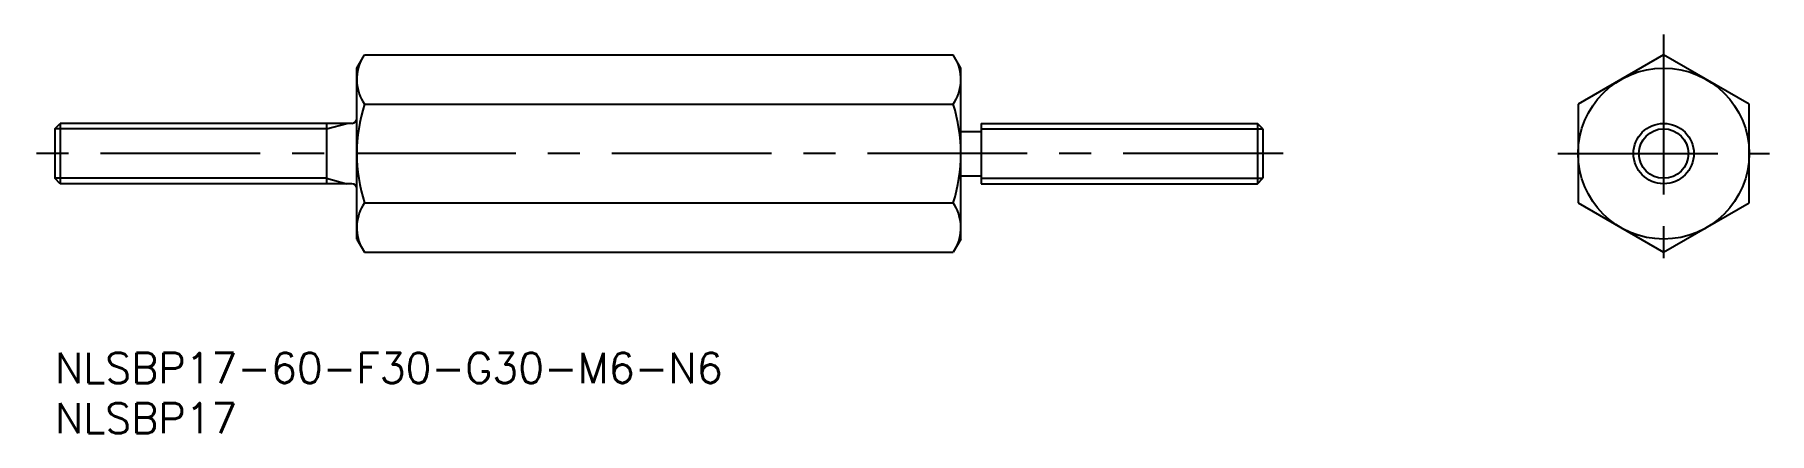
# Model space of a CAD drawing. Extents: x -2 to 170, y -8 to 32.
import ezdxf

# ---------------------------------------------------------------- set-up
doc = ezdxf.new("R2010")
doc.units = 0
doc.header["$LTSCALE"] = 0.5
doc.linetypes.add('CENTER', pattern=[50.8, 31.75, -6.35, 6.35, -6.35])
for name, color, linetype in [('MSM_CENTER', 1, 'CENTER'), ('MSM_CONTINUOUS', 7, 'CONTINUOUS'), ('MSM_NARROW', 5, 'CONTINUOUS'), ('MSM_PART_NUMBER', 7, 'CONTINUOUS')]:
    doc.layers.add(name, color=color, linetype=linetype)
doc.styles.get("Standard").update_dxf_attribs({"font": 'txt.shx', "height": 3, "bigfont": 'bigfont.shx'})

# ---------------------------------------------------------------- blocks, each defined once
blk = doc.blocks.new('*U4')
at = {"layer": 'MSM_PART_NUMBER'}
blk.add_text('NLSBP17-60-F30-G30-M6-N6', height=3, dxfattribs=at).set_placement((0, -3))
blk = doc.blocks.new('*U5')
at = {"layer": 'MSM_PART_NUMBER'}
blk.add_text('NLSBP17', height=3, dxfattribs=at).set_placement((0, -8))

msp = doc.modelspace()

# ---------------------------------------------------------------- linework, layer by layer
at = {"layer": 'MSM_CENTER'}
for p, q in [((159.81, 31.63), (159.81, 8)), ((122, 19.81), (-2, 19.81)), ((149.31, 19.81), (170.31, 19.81))]:
    msp.add_line(p, q, dxfattribs=at)
at = {"layer": 'MSM_CONTINUOUS'}
for p, q in [((30, 28.31), (30.76, 29.63)), ((30.76, 29.63), (89.24, 29.63)), ((90, 28.31), (89.24, 29.63)), ((159.81, 29.63), (151.31, 24.72)), ((168.31, 24.72), (159.81, 29.63)), ((30, 11.31), (30, 28.31)), ((90, 11.31), (90, 28.31)), ((30.76, 24.72), (89.24, 24.72)), ((151.31, 24.72), (151.31, 14.91)), ((168.31, 14.91), (168.31, 24.72)), ((0, 22.27), (0.54, 22.81)), ((29.5, 22.81), (0.54, 22.81)), ((0.54, 22.81), (0.54, 16.81)), ((27, 22.81), (27, 16.81)), ((92, 22.81), (119.46, 22.81)), ((92, 22.81), (92, 16.81)), ((120, 22.27), (119.46, 22.81)), ((119.46, 22.81), (119.46, 16.81)), ((0, 22.27), (0, 17.36)), ((90, 22.01), (92, 22.01)), ((120, 22.27), (120, 17.36)), ((0.54, 16.81), (0, 17.36)), ((90, 17.61), (92, 17.61)), ((119.46, 16.81), (120, 17.36)), ((29.5, 16.81), (0.54, 16.81)), ((92, 16.81), (119.46, 16.81)), ((30.76, 14.91), (89.24, 14.91)), ((151.31, 14.91), (159.81, 10)), ((159.81, 10), (168.31, 14.91)), ((30, 11.31), (30.76, 10)), ((90, 11.31), (89.24, 10)), ((30.76, 10), (89.24, 10))]:
    msp.add_line(p, q, dxfattribs=at)
for radius in [8.5, 3]:
    msp.add_circle((159.81, 19.81), radius, dxfattribs=at)
for centre, radius, start, end in [((34.34, 27.18), 4.34, 154.3842, 214.3842), ((85.66, 27.18), 4.34, 325.6158, 25.6158), ((46.24, 19.81), 16.24, 162.412, 197.588), ((73.76, 19.81), 16.24, 342.412, 17.588), ((29.5, 23.31), 0.5, 270, 0), ((29.5, 16.31), 0.5, 0, 90), ((34.34, 12.45), 4.34, 145.6158, 205.6158), ((85.66, 12.45), 4.34, 334.3842, 34.3842)]:
    msp.add_arc(centre, radius, start, end, dxfattribs=at)
at = {"layer": 'MSM_NARROW'}
for p, q in [((27, 22.27), (29, 22.81)), ((27, 22.27), (0, 22.27)), ((92, 22.27), (120, 22.27)), ((27, 17.36), (0, 17.36)), ((27, 17.36), (29, 16.81)), ((92, 17.36), (120, 17.36))]:
    msp.add_line(p, q, dxfattribs=at)
msp.add_circle((159.81, 19.81), 2.46, dxfattribs=at)

# ---------------------------------------------------------------- block references
at = {"layer": 'MSM_CONTINUOUS'}
for name in ['*U4', '*U5']:
    msp.add_blockref(name, (0, 0), dxfattribs=at)

doc.saveas('drawing.dxf')
